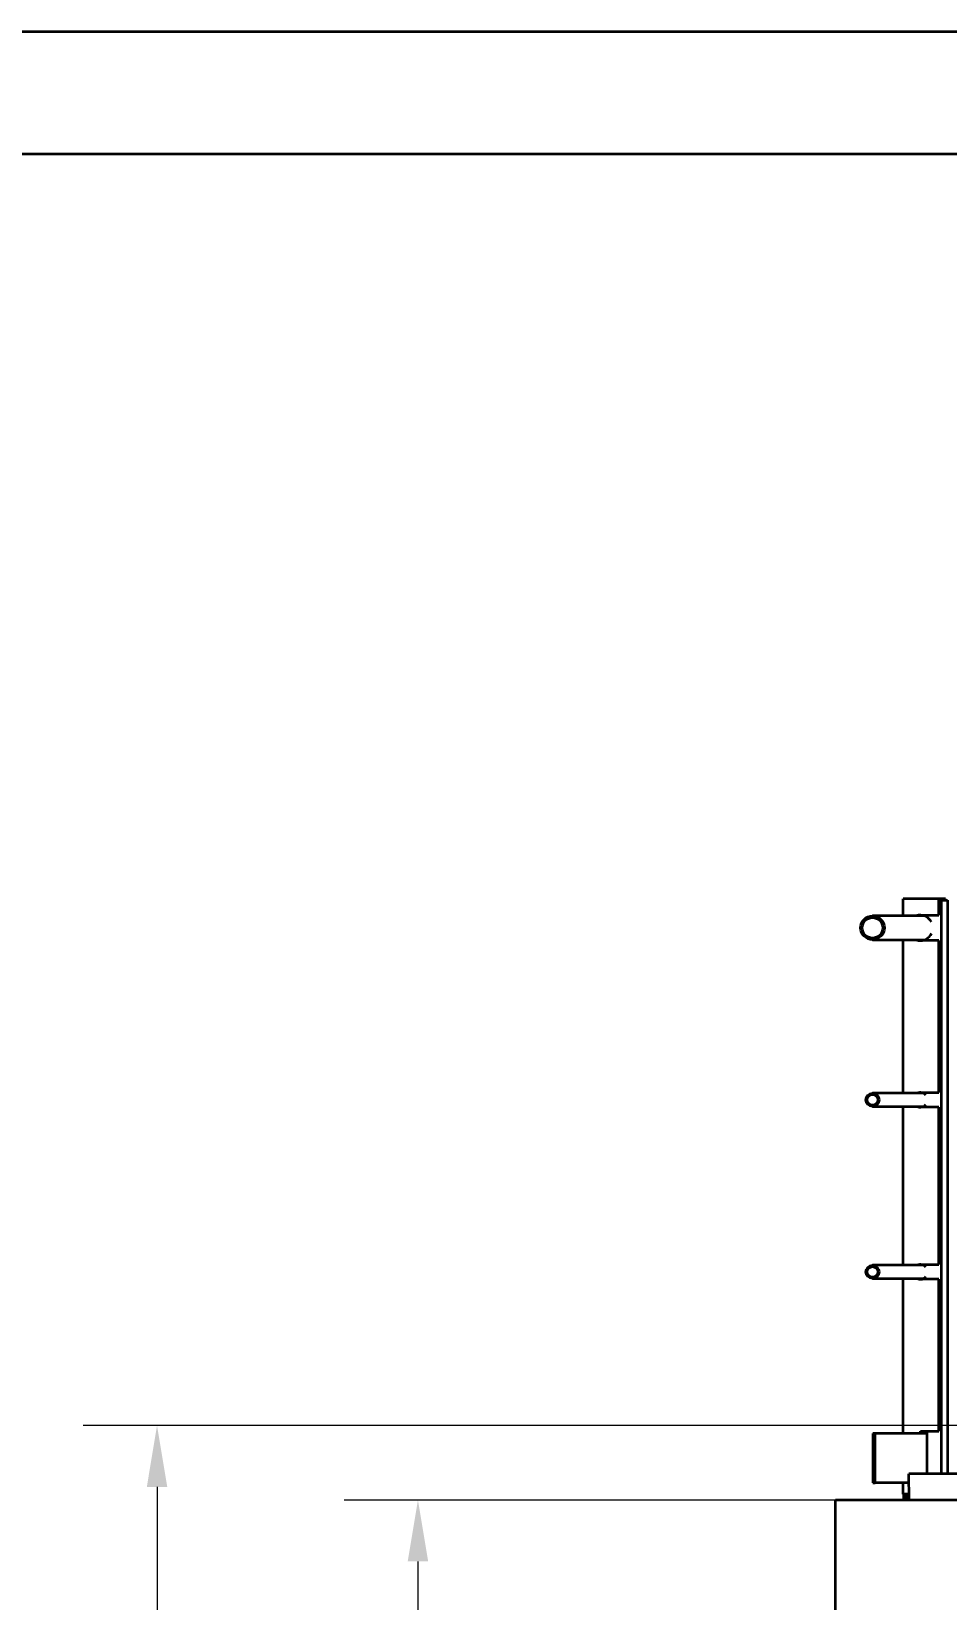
# Model space of a CAD drawing. Header units: millimetres. Extents: x 0 to 42050, y 0 to 29700.
# Drawn here: x 21443 to 23306, y 26508 to 29700 of the extents above; entities that cross this region are included whole.
import ezdxf

# ---------------------------------------------------------------- set-up
doc = ezdxf.new("R2010")
doc.units = ezdxf.units.MM
doc.header["$LTSCALE"] = 50
doc.layers.get('0').update_dxf_attribs({"lineweight": 18})
for name, color, linetype, lineweight in [('Border', 7, 'Continuous', 35), ('Dimension', 7, 'Continuous', 18), ('Hatch', 7, 'Continuous', 18), ('Visible', 7, 'Continuous', 35)]:
    doc.layers.add(name, color=color, linetype=linetype, lineweight=lineweight)
doc.styles.add('Title', font='arial.ttf')
doc.dimstyles.new('Default - Method 2b', dxfattribs={"dimscale": 50, "dimtxt": 3, "dimasz": 2.5, "dimexe": 3, "dimexo": 0.5, "dimgap": 0.7, "dimtad": 0, "dimtoh": 1, "dimdec": 1, "dimrnd": 1e-08, "dimtxsty": 'Title', "dimcen": 0.09, "dimdle": 10, "dimclrd": 256, "dimclre": 256, "dimclrt": 7, "dimadec": 0, "dimazin": 2, "dimtfac": 0.833333, "dimtdec": 1, "dimtmove": 0, "dimatfit": 3, "dimfxl": 1, "dimtolj": 1, "dimlwd": -1, "dimlwe": -1, "dimarcsym": 0})

# ---------------------------------------------------------------- blocks, each defined once
blk = doc.blocks.new('Borders Bigadan Border')
at = {"layer": 'Border'}
for p, q in [((0, 594), (841, 594)), ((836, 589), (20, 589))]:
    blk.add_line(p, q, dxfattribs=at)
blk = doc.blocks.new('*D39')
at = {"layer": 'Defpoints', "color": 0, "transparency": 16777216}
for p in [(22228.9, 26712.3), (23572.7, 26712.3), (22808.5, 20352.3)]:
    blk.add_point(p, dxfattribs=at)
at = {"layer": 'Dimension', "transparency": 16777216}
for p, q in [((23547.7, 26712.3), (22078.9, 26712.3)), ((22228.9, 26587.3), (22228.9, 23791.5)), ((22228.9, 20477.3), (22228.9, 23273.2)), ((22783.5, 20352.3), (22078.9, 20352.3))]:
    blk.add_line(p, q, dxfattribs=at)
for points in [[(22208.1, 26587.3), (22249.7, 26587.3), (22228.9, 26712.3)], [(22208.1, 20477.3), (22249.7, 20477.3), (22228.9, 20352.3)]]:
    blk.add_solid(points, dxfattribs=at)
at = {"layer": 'Dimension', "color": 7, "transparency": 16777216, "insert": (22305.6, 23308.2), "char_height": 150, "attachment_point": 7, "rotation": 90, "style": 'Title'}
blk.add_mtext('\\A1;6360', dxfattribs=at)
blk = doc.blocks.new('*D40')
at = {"layer": 'Defpoints', "color": 0, "transparency": 16777216}
for p in [(23847.6, 26863.8), (21698.2, 20352.3), (22808.5, 20352.3)]:
    blk.add_point(p, dxfattribs=at)
at = {"layer": 'Dimension', "transparency": 16777216}
for p, q in [((23822.6, 26863.8), (21548.2, 26863.8)), ((21698.2, 26738.8), (21698.2, 23852.9)), ((21698.2, 20477.3), (21698.2, 23363.1)), ((22783.5, 20352.3), (21548.2, 20352.3))]:
    blk.add_line(p, q, dxfattribs=at)
for points in [[(21677.4, 26738.8), (21719, 26738.8), (21698.2, 26863.8)], [(21677.4, 20477.3), (21719, 20477.3), (21698.2, 20352.3)]]:
    blk.add_solid(points, dxfattribs=at)
at = {"layer": 'Dimension', "color": 7, "transparency": 16777216, "insert": (21774.8, 23398.1), "char_height": 150, "attachment_point": 7, "rotation": 90, "style": 'Title'}
blk.add_mtext('\\A1;6511', dxfattribs=at)

msp = doc.modelspace()

# ---------------------------------------------------------------- hatches: boundary and pattern name
at = {"layer": 'Hatch'}
h = msp.add_hatch(dxfattribs=at)
h.set_pattern_fill('ANSI31', color=256, scale=1270, angle=90.00021, style=0)
h.set_pattern_definition([(135.0002, (0, 0), (-112.2528, -112.2536), [])])
edge = h.paths.add_edge_path()
edge.add_ellipse((23153.47, 27876.33), major_axis=(24.15, 0), ratio=1, start_angle=0, end_angle=360)
edge = h.paths.add_edge_path(flags=0)
edge.add_ellipse((23153.47, 27876.33), major_axis=(-20.9, 0), ratio=1, start_angle=0, end_angle=360)
h = msp.add_hatch(dxfattribs=at)
h.set_pattern_fill('ANSI31', color=256, scale=1270, angle=14.99998, style=0)
h.set_pattern_definition([(60, (0, 0), (-137.4815, 79.37505), [])])
edge = h.paths.add_edge_path()
edge.add_ellipse((23153.47, 27526.33), major_axis=(13.45, 0), ratio=1, start_angle=0, end_angle=360)
edge = h.paths.add_edge_path(flags=0)
edge.add_ellipse((23153.47, 27526.33), major_axis=(0, 10.8), ratio=1, start_angle=0, end_angle=360)
h = msp.add_hatch(dxfattribs=at)
h.set_pattern_fill('ANSI31', color=256, scale=1270, angle=75.00018, style=0)
h.set_pattern_definition([(120.0002, (0, 0), (-137.4813, -79.3754), [])])
edge = h.paths.add_edge_path()
edge.add_ellipse((23153.47, 27176.33), major_axis=(13.45, 0), ratio=1, start_angle=0, end_angle=360)
edge = h.paths.add_edge_path(flags=0)
edge.add_ellipse((23153.47, 27176.33), major_axis=(-10.8, 0), ratio=1, start_angle=0, end_angle=360)
h = msp.add_hatch(dxfattribs=at)
h.set_pattern_fill('ANSI31', color=256, scale=1270, angle=-14.99998, style=0)
h.set_pattern_definition([(30, (0, 0), (-79.37505, 137.4815), [])])
h.paths.add_polyline_path([(23158.97, 26747.33), (23158.97, 26847.33), (23153.97, 26847.33), (23153.97, 26747.33)])

# ---------------------------------------------------------------- linework, layer by layer
at = {"layer": 'Visible', "color": 9, "true_color": 0xc0c0c0}
for p, q in [((23287.65, 27935.33), (23215.6, 27935.33)), ((23215.6, 27900.48), (23215.6, 27935.33)), ((23302.14, 27935.33), (23287.65, 27935.33)), ((23287.65, 27935.33), (23287.65, 27902.33)), ((23302.14, 27932.33), (23302.14, 27935.33)), ((23251.63, 27902.33), (23287.65, 27902.33)), ((23257.33, 27902.33), (23263.29, 27898.84)), ((23287.65, 27902.33), (23288.13, 27902.33)), ((23288.13, 27932.33), (23288.13, 27902.33)), ((23288.45, 27932.33), (23288.13, 27932.33)), ((23288.45, 27932.33), (23293.39, 27932.33)), ((23293.39, 27932.33), (23293.39, 26765.33)), ((23294.84, 27932.33), (23293.39, 27932.33)), ((23294.84, 27932.33), (23304.82, 27932.33)), ((23304.82, 27932.33), (23306.27, 27932.33)), ((23306.27, 27932.33), (23306.27, 26765.33)), ((23260.49, 27900.48), (23153.47, 27900.48)), ((23153.47, 27852.18), (23259.96, 27852.18)), ((23215.6, 27539.78), (23215.6, 27852.18)), ((23287.65, 27850.33), (23251.63, 27850.33)), ((23287.65, 27850.33), (23287.65, 27541.33)), ((23288.13, 27850.33), (23287.65, 27850.33)), ((23288.13, 27850.33), (23288.13, 27541.33)), ((23257.07, 27539.78), (23153.47, 27539.78)), ((23251.63, 27541.33), (23287.65, 27541.33)), ((23254.42, 27541.33), (23257.86, 27539.32)), ((23287.65, 27541.33), (23288.13, 27541.33)), ((23153.47, 27512.88), (23257.01, 27512.88)), ((23215.6, 27189.78), (23215.6, 27512.88)), ((23287.65, 27511.33), (23251.63, 27511.33)), ((23287.65, 27511.33), (23287.65, 27191.33)), ((23288.13, 27511.33), (23287.65, 27511.33)), ((23288.13, 27511.33), (23288.13, 27191.33)), ((23257.07, 27189.78), (23153.47, 27189.78)), ((23251.63, 27191.33), (23287.65, 27191.33)), ((23254.42, 27191.33), (23257.86, 27189.32)), ((23287.65, 27191.33), (23288.13, 27191.33)), ((23153.47, 27162.88), (23257.01, 27162.88)), ((23215.6, 26847.33), (23215.6, 27162.88)), ((23287.65, 27161.33), (23251.63, 27161.33)), ((23287.65, 27161.33), (23287.65, 26852.33)), ((23288.13, 27161.33), (23287.65, 27161.33)), ((23288.13, 27161.33), (23288.13, 26852.33)), ((23251.13, 26847.33), (23251.13, 26852.33)), ((23251.13, 26852.33), (23287.65, 26852.33)), ((23251.61, 26852.33), (23251.61, 26847.33)), ((23263.78, 26852.33), (23263.78, 26765.33)), ((23287.65, 26852.33), (23288.13, 26852.33)), ((23158.97, 26847.33), (23153.97, 26847.33)), ((23153.97, 26847.33), (23153.97, 26747.33)), ((23158.97, 26747.33), (23158.97, 26847.33)), ((23263.78, 26847.33), (23158.97, 26847.33)), ((23153.97, 26747.33), (23158.97, 26747.33)), ((23227.8, 26747.33), (23158.97, 26747.33)), ((23215.6, 26724.33), (23215.6, 26747.33)), ((23224.48, 26724.33), (23215.6, 26724.33)), ((23217.05, 26715.33), (23217.05, 26724.33)), ((23220.01, 26715.33), (23220.01, 26724.33)), ((23224.3, 26721.33), (23224.3, 26724.33)), ((23224.3, 26721.33), (23224.3, 26715.33)), ((23228.05, 26724.33), (23224.48, 26724.33)), ((23078.48, 26712.33), (23753.83, 26712.33)), ((23078.48, 26412.33), (23078.48, 26712.33)), ((23228.14, 26715.33), (23216.73, 26715.33)), ((23216.73, 26715.33), (23216.73, 26712.33))]:
    msp.add_line(p, q, dxfattribs=at)
at = {"layer": 'Visible'}
for p in [(23228.18, 26712.33), (23838.93, 26765.33)]:
    msp.add_line(p, (23227.6, 26765.33), dxfattribs=at)
at = {"layer": 'Visible', "color": 9, "true_color": 0xc0c0c0}
for centre, radius in [((23153.47, 27876.33), 24.15), ((23153.47, 27876.33), 20.9), ((23153.47, 27526.33), 13.45), ((23153.47, 27526.33), 10.8), ((23153.47, 27176.33), 13.45), ((23153.47, 27176.33), 10.8)]:
    msp.add_circle(centre, radius, dxfattribs=at)
for centre, major_axis, start_param, end_param in [((23251.63, 27876.33), (0, 26), 0, 0.3795103), ((23252.11, 27876.33), (0, 26), 0, 0.3795103), ((23265.64, 27876.33), (0, 26), 0.2658593, 0.3795103), ((23266.12, 27876.33), (0, 26), 0.2790329, 0.3795103), ((23250.46, 27876.33), (0, -26), 2.0436914, 2.6179939), ((23251.63, 27876.33), (0, -26), 5.903675, 6.2831853), ((23252.11, 27876.33), (0, -26), 5.903675, 6.2831853), ((23250.46, 27876.33), (0, -26), 0.0321913, 1.0979012), ((23262.86, 27876.33), (0, -26), 5.903675, 6.0391516), ((23263.34, 27876.33), (0, -26), 5.903675, 6.0294386), ((23265.64, 27876.33), (0, -26), 5.903675, 5.982924), ((23266.12, 27876.33), (0, -26), 5.903675, 5.9730541), ((23251.63, 27526.33), (0, 15), 0, 0.4586146), ((23252.11, 27526.33), (0, 15), 0, 0.4586146), ((23250.46, 27526.33), (0, -15), 2.2624317, 2.6179939), ((23251.63, 27526.33), (0, -15), 5.8245707, 6.2831853), ((23252.11, 27526.33), (0, -15), 5.8245707, 6.2831853), ((23250.46, 27526.33), (0, -15), 0.0558176, 0.879161), ((23262.86, 27526.33), (0, 15), 2.682978, 2.7094628), ((23263.34, 27526.33), (0, -15), 5.8245707, 5.8330105), ((23251.63, 27176.33), (0, 15), 0, 0.4586146), ((23252.11, 27176.33), (0, 15), 0, 0.4586146), ((23250.46, 27176.33), (0, -15), 2.2624317, 2.6179939), ((23251.63, 27176.33), (0, -15), 5.8245707, 6.2831853), ((23252.11, 27176.33), (0, -15), 5.8245707, 6.2831853), ((23250.46, 27176.33), (0, -15), 0.0558176, 0.879161), ((23262.86, 27176.33), (0, 15), 2.682978, 2.7094628), ((23263.34, 27176.33), (0, -15), 5.8245707, 5.8330105)]:
    msp.add_ellipse(centre, major_axis=major_axis, ratio=0.9869477, start_param=start_param, end_param=end_param, dxfattribs=at)

# ---------------------------------------------------------------- block references
at = {"xscale": 50, "yscale": 50, "zscale": 50}
msp.add_blockref('Borders Bigadan Border', (0, 0), dxfattribs=at)

# ---------------------------------------------------------------- dimensions: what is measured, and where the dimension line sits
at = {"layer": 'Dimension'}
for base, p1, p2, override, picture, middle in [((21698.2, 20352.33), (23847.62, 26863.76), (22808.47, 20352.33), {"dimgap": 0.7, "dimtoh": 0, "dimdec": 0, "dimtol": 0, "dimlim": 0, "dimtp": 0, "dimtm": 0, "dimtdec": 0, "dimtofl": 0, "dimatfit": 1}, '*D40', (21698.2, 23608.04)), ((22228.91, 26712.33), (22808.47, 20352.33), (23572.72, 26712.33), {"dimgap": 0.7, "dimtoh": 0, "dimdec": 1, "dimtol": 0, "dimlim": 0, "dimtp": 0, "dimtm": 0, "dimtdec": 1, "dimtofl": 0, "dimatfit": 1}, '*D39', (22228.91, 23532.33))]:
    dim = msp.add_linear_dim(base=base, p1=p1, p2=p2, angle=90, dimstyle='Default - Method 2b', override=override, dxfattribs=at)
    dim.commit()
    dim.dimension.update_dxf_attribs({"geometry": picture, "text_midpoint": middle, "dimtype": 160})

doc.saveas('drawing.dxf')
